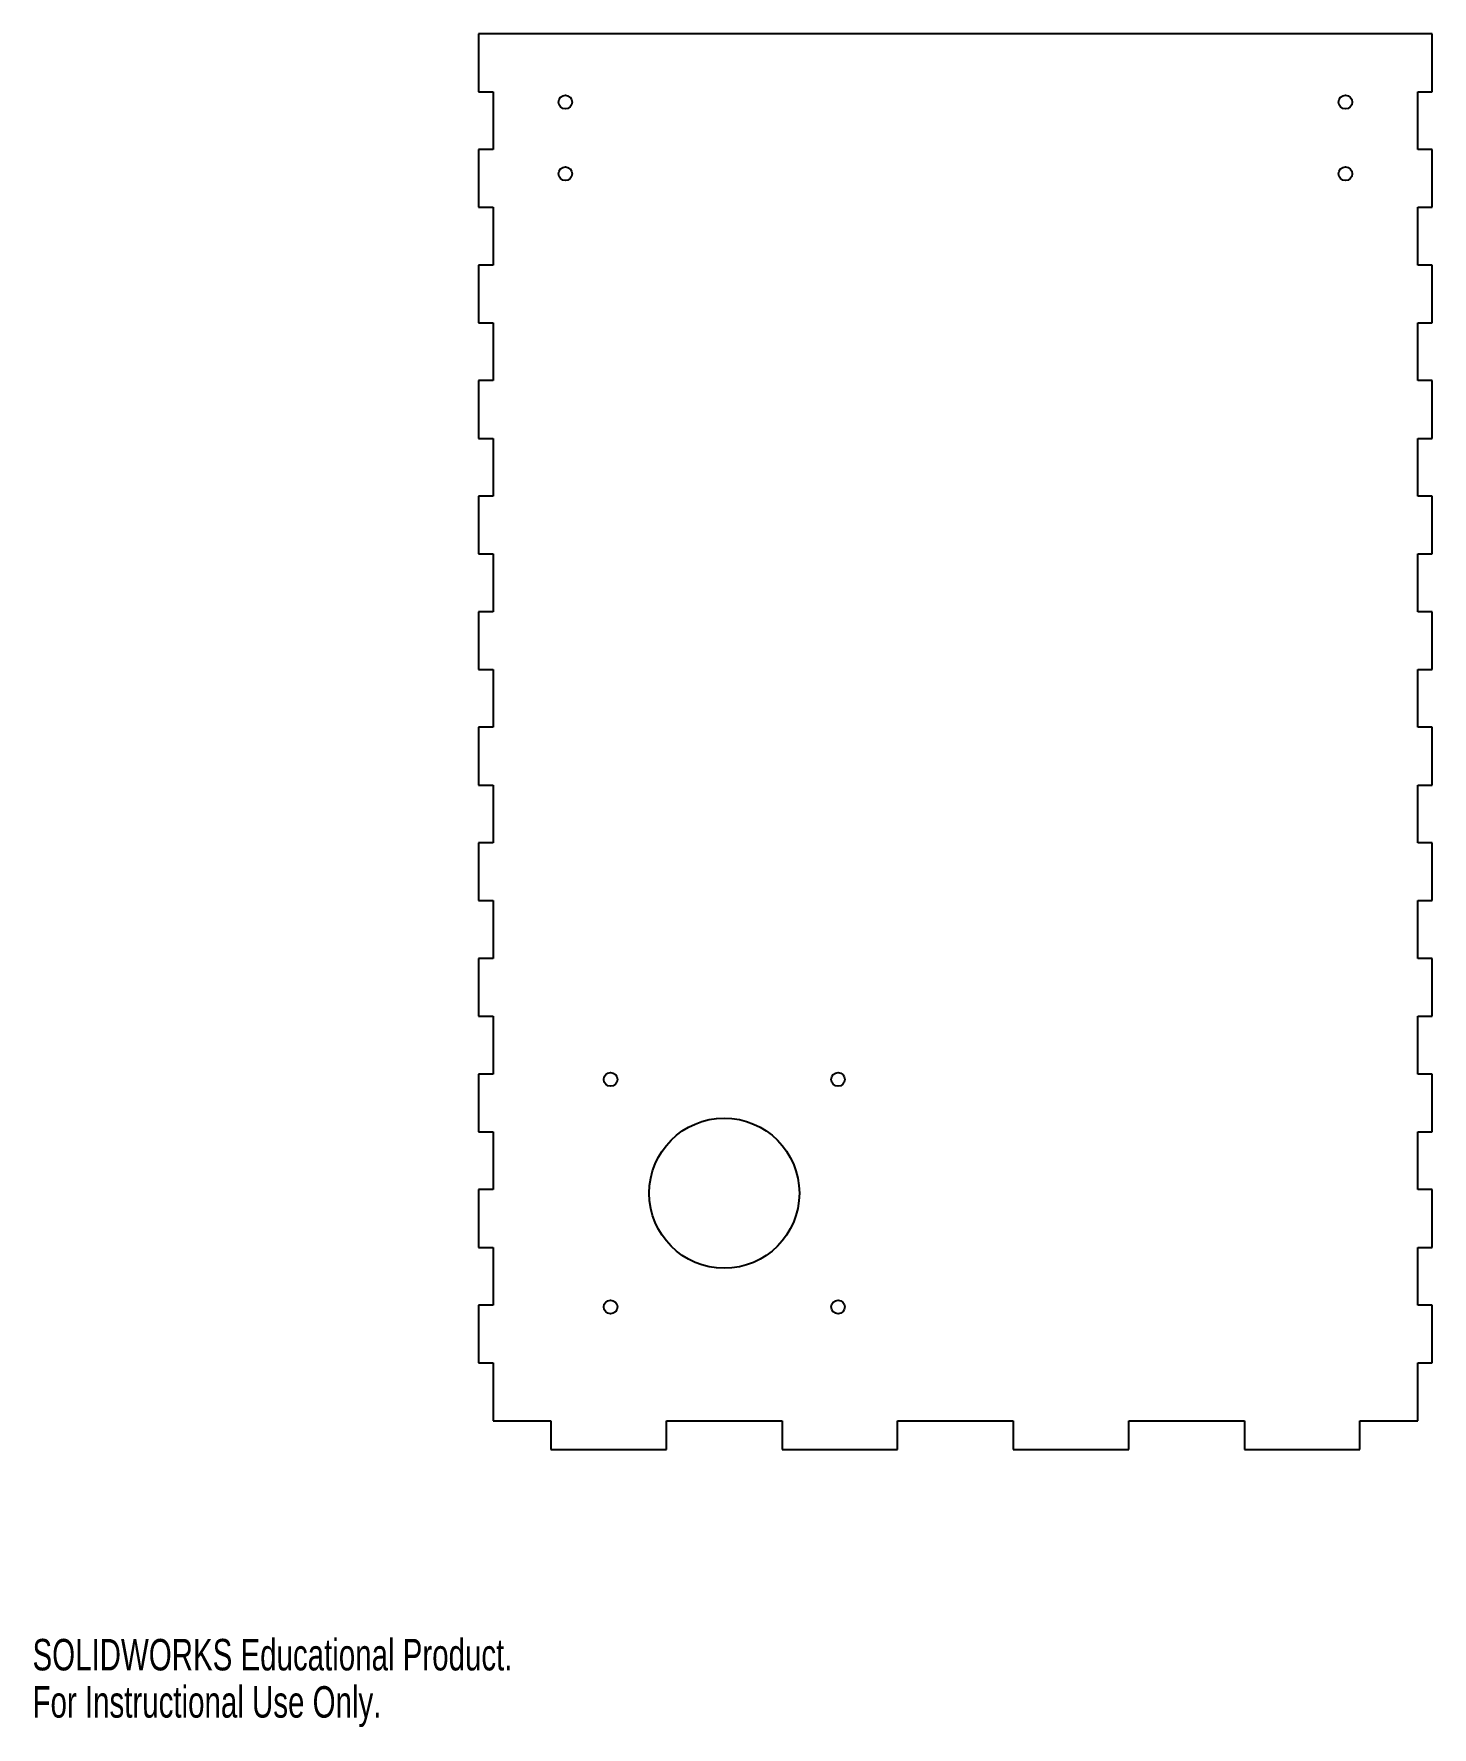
# Model space of a CAD drawing. Header units: millimetres. Extents: x 0 to 308, y 0 to 372.
import ezdxf

# ---------------------------------------------------------------- set-up
doc = ezdxf.new("R2010")
doc.units = ezdxf.units.MM
doc.styles.add('SLDTEXTSTYLE0', font='TXT', dxfattribs={"width": 0.7})

msp = doc.modelspace()

# ---------------------------------------------------------------- linework, layer by layer
at = {"color": 7, "linetype": 'Continuous', "lineweight": 25}
for p, q in [((98.05, 372.06), (98.05, 359.36)), ((307.6, 372.06), (98.05, 372.06)), ((307.6, 359.36), (307.6, 372.06)), ((98.05, 359.36), (101.23, 359.36)), ((101.23, 359.36), (101.23, 346.66)), ((304.43, 359.36), (307.6, 359.36)), ((304.43, 346.66), (304.43, 359.36)), ((98.05, 346.66), (98.05, 333.96)), ((101.23, 346.66), (98.05, 346.66)), ((307.6, 346.66), (304.43, 346.66)), ((307.6, 333.96), (307.6, 346.66)), ((98.05, 333.96), (101.23, 333.96)), ((101.23, 333.96), (101.23, 321.26)), ((304.43, 333.96), (307.6, 333.96)), ((304.43, 321.26), (304.43, 333.96)), ((98.05, 321.26), (98.05, 308.56)), ((101.23, 321.26), (98.05, 321.26)), ((307.6, 321.26), (304.43, 321.26)), ((307.6, 308.56), (307.6, 321.26)), ((98.05, 308.56), (101.23, 308.56)), ((101.23, 308.56), (101.23, 295.86)), ((304.43, 308.56), (307.6, 308.56)), ((304.43, 295.86), (304.43, 308.56)), ((98.05, 295.86), (98.05, 283.16)), ((101.23, 295.86), (98.05, 295.86)), ((307.6, 295.86), (304.43, 295.86)), ((307.6, 283.16), (307.6, 295.86)), ((98.05, 283.16), (101.23, 283.16)), ((101.23, 283.16), (101.23, 270.46)), ((304.43, 283.16), (307.6, 283.16)), ((304.43, 270.46), (304.43, 283.16)), ((98.05, 270.46), (98.05, 257.76)), ((101.23, 270.46), (98.05, 270.46)), ((307.6, 270.46), (304.43, 270.46)), ((307.6, 257.76), (307.6, 270.46)), ((98.05, 257.76), (101.23, 257.76)), ((101.23, 257.76), (101.23, 245.06)), ((304.43, 257.76), (307.6, 257.76)), ((304.43, 245.06), (304.43, 257.76)), ((98.05, 245.06), (98.05, 232.36)), ((101.23, 245.06), (98.05, 245.06)), ((307.6, 245.06), (304.43, 245.06)), ((307.6, 232.36), (307.6, 245.06)), ((98.05, 232.36), (101.23, 232.36)), ((101.23, 232.36), (101.23, 219.66)), ((304.43, 232.36), (307.6, 232.36)), ((304.43, 219.66), (304.43, 232.36)), ((98.05, 219.66), (98.05, 206.96)), ((101.23, 219.66), (98.05, 219.66)), ((307.6, 219.66), (304.43, 219.66)), ((307.6, 206.96), (307.6, 219.66)), ((98.05, 206.96), (101.23, 206.96)), ((101.23, 206.96), (101.23, 194.26)), ((304.43, 206.96), (307.6, 206.96)), ((304.43, 194.26), (304.43, 206.96)), ((98.05, 194.26), (98.05, 181.56)), ((101.23, 194.26), (98.05, 194.26)), ((307.6, 194.26), (304.43, 194.26)), ((307.6, 181.56), (307.6, 194.26)), ((98.05, 181.56), (101.23, 181.56)), ((101.23, 181.56), (101.23, 168.86)), ((304.43, 181.56), (307.6, 181.56)), ((304.43, 168.86), (304.43, 181.56)), ((98.05, 168.86), (98.05, 156.16)), ((101.23, 168.86), (98.05, 168.86)), ((307.6, 168.86), (304.43, 168.86)), ((307.6, 156.16), (307.6, 168.86)), ((98.05, 156.16), (101.23, 156.16)), ((101.23, 156.16), (101.23, 143.46)), ((304.43, 156.16), (307.6, 156.16)), ((304.43, 143.46), (304.43, 156.16)), ((98.05, 143.46), (98.05, 130.76)), ((101.23, 143.46), (98.05, 143.46)), ((307.6, 143.46), (304.43, 143.46)), ((307.6, 130.76), (307.6, 143.46)), ((98.05, 130.76), (101.23, 130.76)), ((101.23, 130.76), (101.23, 118.06)), ((304.43, 130.76), (307.6, 130.76)), ((304.43, 118.06), (304.43, 130.76)), ((98.05, 118.06), (98.05, 105.36)), ((101.23, 118.06), (98.05, 118.06)), ((307.6, 118.06), (304.43, 118.06)), ((307.6, 105.36), (307.6, 118.06)), ((98.05, 105.36), (101.23, 105.36)), ((101.23, 105.36), (101.23, 92.66)), ((304.43, 105.36), (307.6, 105.36)), ((304.43, 92.66), (304.43, 105.36)), ((98.05, 92.66), (98.05, 79.96)), ((101.23, 92.66), (98.05, 92.66)), ((307.6, 92.66), (304.43, 92.66)), ((307.6, 79.96), (307.6, 92.66)), ((98.05, 79.96), (101.23, 79.96)), ((101.23, 79.96), (101.23, 67.26)), ((304.43, 79.96), (307.6, 79.96)), ((304.43, 67.26), (304.43, 79.96)), ((101.23, 67.26), (113.93, 67.26)), ((113.93, 67.26), (113.93, 60.91)), ((139.33, 60.91), (139.33, 67.26)), ((139.33, 67.26), (164.73, 67.26)), ((164.73, 67.26), (164.73, 60.91)), ((190.13, 60.91), (190.13, 67.26)), ((190.13, 67.26), (215.53, 67.26)), ((215.53, 67.26), (215.53, 60.91)), ((240.93, 60.91), (240.93, 67.26)), ((240.93, 67.26), (266.33, 67.26)), ((266.33, 67.26), (266.33, 60.91)), ((291.73, 60.91), (291.73, 67.26)), ((291.73, 67.26), (304.43, 67.26)), ((113.93, 60.91), (139.33, 60.91)), ((164.73, 60.91), (190.13, 60.91)), ((215.53, 60.91), (240.93, 60.91)), ((266.33, 60.91), (291.73, 60.91))]:
    msp.add_line(p, q, dxfattribs=at)
for centre, radius in [((117.1, 357.06), 1.5), ((288.55, 357.06), 1.5), ((117.1, 341.31), 1.5), ((288.55, 341.31), 1.5), ((127.03, 142.26), 1.5), ((177.03, 142.26), 1.5), ((152.03, 117.26), 16.5), ((127.03, 92.26), 1.5), ((177.03, 92.26), 1.5)]:
    msp.add_circle(centre, radius, dxfattribs=at)

# ---------------------------------------------------------------- texts
at = {"color": 7, "linetype": 'Continuous', "char_height": 6.92, "attachment_point": 1, "style": 'SLDTEXTSTYLE0'}
for s, insert in [('SOLIDWORKS Educational Product.', (0, 19.3)), ('For Instructional Use Only.', (0, 8.92))]:
    msp.add_mtext(s, dxfattribs=dict(at, insert=insert))

doc.saveas('drawing.dxf')
